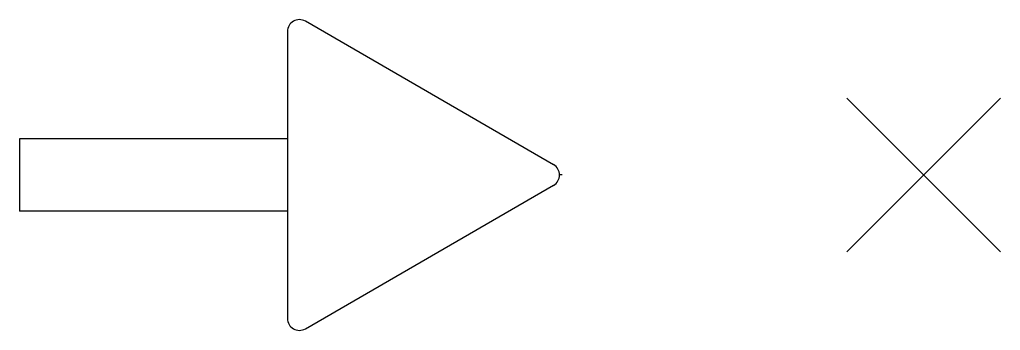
# Model space of a CAD drawing. Header units: millimetres. Extents: x -25 to 2.1, y -4.3 to 4.3.
import ezdxf

# ---------------------------------------------------------------- set-up
doc = ezdxf.new("R2010")
doc.units = ezdxf.units.MM
doc.header["$LTSCALE"] = 1500
doc.header["$MEASUREMENT"] = 0
doc.layers.get('0').update_dxf_attribs({"color": 4, "linetype": 'CONTINUOUS'})

msp = doc.modelspace()

# ---------------------------------------------------------------- linework, layer by layer
at = {"color": 30, "linetype": 'Continuous', "lineweight": 30}
for p, q in [((-10.235, 0.285), (-17.099, 4.248)), ((-17.594, 3.963), (-17.594, -3.963)), ((-17.099, -4.248), (-10.235, -0.285))]:
    msp.add_line(p, q, dxfattribs=at)
at = {"color": 30}
for p, q in [((2.121, 2.121), (-2.121, -2.121)), ((-2.121, 2.121), (2.121, -2.121)), ((-17.594, 1), (-25, 1)), ((-25, 1), (-25, -1)), ((-10, 0), (-10.07, 0)), ((-17.594, -1), (-25, -1))]:
    msp.add_line(p, q, dxfattribs=at)
at = {"color": 30, "linetype": 'Continuous', "lineweight": 30}
for centre, start, end in [((-17.264, 3.963), 60, 180), ((-10.4, 0), 300, 60), ((-17.264, -3.963), 180, 300)]:
    msp.add_arc(centre, 0.33, start, end, dxfattribs=at)

doc.saveas('drawing.dxf')
